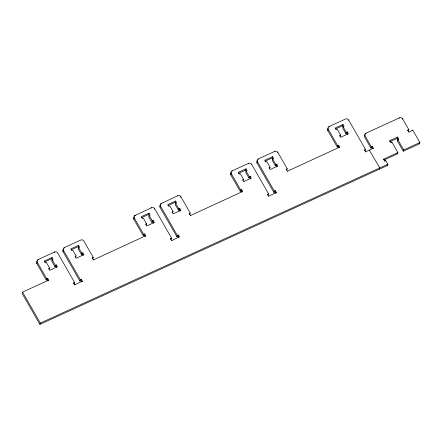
<?xml version="1.0" encoding="UTF-8"?>
<svg xmlns="http://www.w3.org/2000/svg" width="442" height="442" viewBox="0 0 442 442"><rect width="100%" height="100%" fill="white"/><g stroke="black" fill="none" stroke-linecap="round" stroke-linejoin="round"><path stroke-width="0.66" d="M37.371 261.018A2.232 2.039 19.4 0 0 36.835 263.576L46.25 280.001L46.708 278.709L47.675 278.267L48.742 280.123L22.559 292.096L22.1 293.389L39.868 324.389L387.402 165.523L387.861 164.231L385.728 160.507L384.673 161.197M37.962 260.1L38.161 259.531L54.653 251.995A2.232 2.039 19.4 0 1 57.659 252.968L74.538 282.416L74.079 283.714L73.593 283.935M36.835 263.576L37.288 262.277A2.232 2.039 19.4 0 1 38.161 259.531M44.46 262.045L51.626 258.769L52.079 257.476L53.145 259.332L52.178 259.774L51.72 261.073L54.919 266.653L55.885 266.211L56.344 264.913L57.41 266.775L49.653 270.322L48.587 268.46L49.554 268.018L46.355 262.438L45.388 262.88L44.322 261.023L52.079 257.476M54.421 252.642L54.653 251.995M49.101 269.311L49.554 268.018M46.25 280.001L47.222 279.559L47.675 278.267M48.631 280.449L48.742 280.123M54.919 266.653L55.372 265.355L56.344 264.913M64.123 248.211L64.35 247.564L80.836 240.023A2.232 2.039 19.4 0 1 83.842 241L93.262 257.426L92.621 258.808M82.19 281.742L82.389 281.173L81.328 279.311L80.869 280.609L79.897 281.051L63.018 251.603L63.477 250.31A2.232 2.039 19.4 0 1 64.35 247.564M39.868 324.389L40.321 323.091L387.861 164.231M70.969 249.923L78.135 246.653L78.588 245.354L79.654 247.216L78.687 247.658L78.228 248.957L81.427 254.537L82.4 254.089L82.853 252.796L83.919 254.653L76.162 258.2L75.096 256.343L76.063 255.901L72.869 250.321L71.897 250.763L70.83 248.901L78.588 245.354M75.61 257.194L76.063 255.901M81.427 254.537L81.886 253.238L82.853 252.796M73.483 283.101L74.538 282.416M74.549 284.963L82.389 281.173M79.897 281.051L80.356 279.758L81.328 279.311M92.146 258.277L93.262 257.426M93.273 259.973L145.727 235.79L144.661 233.928L143.694 234.376L143.236 235.669L133.821 219.243A2.232 2.039 19.4 0 1 134.202 216.812M134.893 215.928L135.037 215.519M135.064 215.442L151.639 207.663A2.232 2.039 19.4 0 1 154.645 208.635L171.524 238.083L170.822 239.487M133.821 219.243L134.274 217.945A2.232 2.039 19.4 0 1 135.153 215.199M141.446 217.707L148.611 214.436L149.065 213.138L150.131 215L149.164 215.442L148.705 216.74L151.904 222.32L152.877 221.873L153.33 220.58L154.396 222.436L146.639 225.984L145.573 224.127L146.54 223.685L143.346 218.105L142.374 218.547L141.307 216.685L149.065 213.138M151.523 207.983L151.639 207.663M146.087 224.978L146.54 223.685M143.236 235.669L144.208 235.227L144.661 233.928M154.473 209.121L154.645 208.635M145.556 236.277L145.727 235.79M151.904 222.32L152.363 221.022L153.33 220.58M161.225 203.552L177.822 195.69A2.232 2.039 19.4 0 1 180.833 196.662L190.248 213.094L189.425 214.552M179.264 237.161L178.314 234.978L177.855 236.277L176.888 236.719L160.01 207.27L160.463 205.972A2.232 2.039 19.4 0 1 161.336 203.226M167.96 205.591L175.12 202.32L175.579 201.022L176.64 202.884L175.673 203.326L175.214 204.618L178.413 210.199L179.386 209.757L179.839 208.464L180.905 210.32L173.148 213.867L172.082 212.011L173.054 211.563L169.855 205.983L168.883 206.431L167.816 204.569L175.579 201.022M177.712 196.016L177.822 195.69M172.595 212.862L173.054 211.563M180.574 197.392L180.833 196.662M178.413 210.199L178.872 208.906L179.839 208.464M170.38 239.012L171.524 238.083M171.507 240.708L179.38 236.84M176.888 236.719L177.341 235.42L178.314 234.978M189.049 214.182L189.275 213.536L190.248 213.094M190.259 215.641L242.719 191.458L241.652 189.596L240.68 190.038L240.221 191.336L230.807 174.905A2.232 2.039 19.4 0 1 231.348 172.352M231.995 171.269L232.138 170.866L248.625 163.325A2.232 2.039 19.4 0 1 251.631 164.302L268.509 193.751L267.813 195.154M230.807 174.905L231.265 173.612A2.232 2.039 19.4 0 1 232.138 170.866M238.437 173.375L245.597 170.104L246.056 168.805L247.117 170.667L246.15 171.109L245.691 172.402L248.89 177.982L249.863 177.54L250.316 176.248L251.382 178.104L243.625 181.651L242.559 179.795L243.531 179.347L240.332 173.767L239.36 174.214L238.293 172.352L246.056 168.805M248.481 163.733L248.625 163.325M243.072 180.645L243.531 179.347M240.221 191.336L241.194 190.894L241.652 189.596M251.515 164.623L251.631 164.302M248.89 177.982L249.349 176.69L250.316 176.248M258.15 159.38L258.321 158.893L274.813 151.357A2.232 2.039 19.4 0 1 277.819 152.33L287.234 168.761L286.659 170.109M276.222 192.911L276.366 192.502L275.3 190.646L274.841 191.938L273.874 192.386L256.995 162.938L257.448 161.639A2.232 2.039 19.4 0 1 258.321 158.893M264.946 161.258L272.106 157.982L272.565 156.689L273.631 158.545L272.659 158.993L272.2 160.286L275.399 165.866L276.372 165.424L276.825 164.126L277.891 165.988L270.134 169.535L269.067 167.673L270.04 167.231L266.841 161.65L265.869 162.092L264.802 160.236L272.565 156.689M274.642 151.844L274.813 151.357M269.581 168.529L270.04 167.231M277.675 152.733L277.819 152.33M275.399 165.866L275.858 164.573L276.825 164.126M267.371 194.679L268.509 193.751M268.521 196.292L276.366 192.502M273.874 192.386L274.327 191.088L275.3 190.646M286.178 169.446L287.234 168.761M287.245 171.303L339.705 147.12L338.638 145.263L337.666 145.705L337.213 146.998L327.793 130.572A2.232 2.039 19.4 0 1 328.174 128.141M328.925 127.097L329.124 126.528L345.611 118.992A2.232 2.039 19.4 0 1 348.616 119.964L365.495 149.413L364.86 150.794M327.793 130.572L328.251 129.274A2.232 2.039 19.4 0 1 329.124 126.528M335.423 129.042L342.583 125.766L343.042 124.473L344.108 126.329L343.136 126.777L342.677 128.07L345.876 133.65L346.848 133.208L347.302 131.909L348.368 133.771L340.611 137.318L339.544 135.456L340.517 135.014L337.318 129.434L336.345 129.876L335.279 128.02L343.042 124.473M340.058 136.307L340.517 135.014M337.213 146.998L338.18 146.556L338.638 145.263M348.506 120.29L348.616 119.964M339.589 147.446L339.705 147.12M345.876 133.65L346.335 132.357L347.302 131.909M365.81 133.666L365.982 133.18L399.607 117.81A2.232 2.039 19.4 0 1 402.612 118.782L408.817 129.611L408.06 131.047M364.44 150.098L365.495 149.413M365.506 151.96L373.352 148.169L372.286 146.313L371.313 146.755L370.86 148.048L364.644 137.202A2.232 2.039 19.4 0 1 365.357 134.561M369.385 150.186L379.777 167.921L379.319 169.22M370.86 148.048L371.827 147.606L372.286 146.313M373.153 148.739L373.352 148.169M389.64 141.202L389.838 140.633L397.601 137.086L398.662 138.948L398.491 139.434M383.435 159.822L383.689 159.092L397.916 152.589L391.877 142.048L390.822 142.738M399.463 118.218L399.607 117.81M391.706 142.534L391.877 142.048M385.529 161.076L385.728 160.507M402.441 119.268L402.612 118.782M389.866 141.711L397.143 138.385L397.601 137.086M408.8 132.241L412.795 130.141L419.9 142.539L419.441 143.838L403.281 151.225L397.236 140.689L397.695 139.39L398.662 138.948M384.126 159.982L397.457 153.888L397.916 152.589M407.734 130.379L408.817 129.611M403.281 151.225L403.734 149.932L419.9 142.539M412.624 130.628L412.795 130.141M397.236 140.689L398.027 140.324M418.999 143.059L419.441 143.838M407.972 130.23L408.364 130.909M407.85 130.053L408.916 131.915M397.143 138.385L398.01 139.893M397.695 139.39L403.734 149.932M389.838 140.633L390.905 142.495M397.082 153.225L397.457 153.888M383.689 159.092L384.755 160.954M387.004 164.827L387.402 165.523M371.313 146.755L365.098 135.904A2.232 2.039 19.4 0 1 365.982 133.18M371.827 147.606L372.495 148.772M364.528 149.855L365.595 151.716M342.583 125.766L343.384 127.163M346.848 133.208L347.65 134.6M343.136 126.777L346.335 132.357M328.251 129.274L337.666 145.705M338.18 146.556L338.915 147.838M286.267 169.203L287.328 171.06M272.106 157.982L272.907 159.38M276.372 165.424L277.173 166.816M272.659 158.993L275.858 164.573M257.448 161.639L274.327 191.088M274.841 191.938L275.576 193.22M267.543 194.193L268.603 196.049M245.597 170.104L249.349 176.69M249.863 177.54L250.658 178.938M241.194 190.894L241.862 192.055M231.265 173.612L240.68 190.038M189.275 213.536L190.342 215.398M175.12 202.32L178.872 208.906M179.386 209.757L180.181 211.154M160.463 205.972L177.341 235.42M177.855 236.277L178.59 237.553M170.551 238.525L171.618 240.387M148.611 214.436L152.363 221.022M152.877 221.873L153.672 223.271M144.208 235.227L144.805 236.271M134.274 217.945L143.694 234.376M92.218 257.697L93.356 259.73M78.135 246.653L81.886 253.238M82.4 254.089L83.195 255.487M80.869 280.609L81.538 281.769M63.477 250.31L80.356 279.758M73.565 282.858L74.632 284.72M51.626 258.769L55.372 265.355M55.885 266.211L56.686 267.603M37.288 262.277L46.708 278.709M47.222 279.559L47.951 280.841M22.559 292.096L40.321 323.091M63.018 251.603A2.232 2.039 19.4 0 1 63.399 249.172M160.01 207.27A2.232 2.039 19.4 0 1 160.711 204.613M256.995 162.938A2.232 2.039 19.4 0 1 257.531 160.38"/></g></svg>
